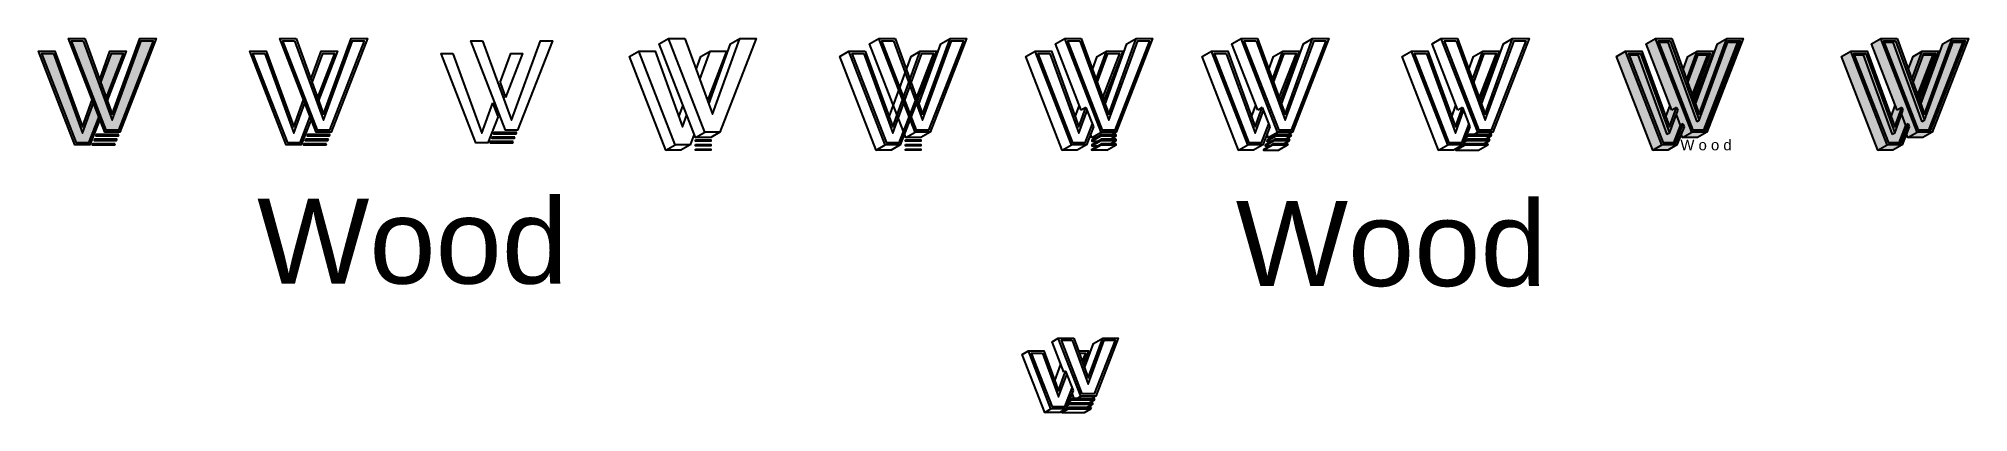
# Model space of a CAD drawing. Header units: millimetres. Extents: x -203 to 250, y 13 to 101.
import ezdxf

# ---------------------------------------------------------------- set-up
doc = ezdxf.new("R2010")
doc.units = ezdxf.units.MM
doc.styles.get("Standard").update_dxf_attribs({"font": 'ISOCP.SHX'})

msp = doc.modelspace()

# ---------------------------------------------------------------- hatches: boundary and pattern name
h = msp.add_hatch(color=8)
h.paths.add_polyline_path([(-191.86, 101.08), (-195.7, 101.08), (-187.16, 79.08), (-183.64, 79.08), (-175.11, 101.08), (-178.95, 101.08), (-185.4, 83.34)])
h.paths.add_polyline_path([(-194.97, 100.58), (-192.21, 100.58), (-185.4, 81.88), (-178.6, 100.58), (-175.84, 100.58), (-183.98, 79.58), (-186.82, 79.58)], flags=16)
for color, points in [(254, [(-192.21, 100.58), (-194.97, 100.58), (-186.82, 79.58), (-183.98, 79.58), (-175.84, 100.58), (-178.6, 100.58), (-185.4, 81.88)]), (254, [(179.69, 100.23), (177.67, 100.23), (185.68, 79.58), (188.05, 79.58), (196.06, 100.23), (193.78, 100.23), (187.1, 81.88), (186.49, 81.53)]), (9, [(186.24, 85.69), (187.1, 83.34), (193.56, 101.08), (191.39, 99.83)]), (254, [(232.55, 100.23), (230.53, 100.23), (238.55, 79.58), (240.91, 79.58), (248.92, 100.23), (246.64, 100.23), (239.97, 81.88), (239.36, 81.53)]), (9, [(239.11, 85.69), (239.97, 83.34), (246.42, 101.08), (244.26, 99.83)])]:
    msp.add_hatch(color=color).paths.add_polyline_path(points)
h = msp.add_hatch(color=9)
h.paths.add_polyline_path([(176.8, 101.08), (174.64, 99.83), (180.67, 84.27), (181.76, 84.89), (182.03, 84.19), (181.67, 83.2), (182.64, 80.69), (183.25, 81.04), (183.52, 80.35), (182.86, 78.64), (183.17, 77.83), (185.34, 79.08)])
h.paths.add_polyline_path([(185.34, 79.08), (183.17, 77.83), (186.7, 77.83), (188.86, 79.08)])
h = msp.add_hatch(color=254)
h.paths.add_polyline_path([(187.1, 83.34), (180.64, 101.08), (176.8, 101.08), (185.34, 79.08), (188.86, 79.08), (197.4, 101.08), (193.56, 101.08)])
h.paths.add_polyline_path([(193.91, 100.58), (196.67, 100.58), (188.52, 79.58), (185.68, 79.58), (177.53, 100.58), (180.29, 100.58), (187.1, 81.88)], flags=16)
h.paths.add_polyline_path([(196.06, 100.23), (196.06, 100.23), (196.06, 100.23)], flags=0)
h.paths.add_polyline_path([(179.69, 100.23), (179.68, 100.23), (179.69, 100.23)], flags=0)
h = msp.add_hatch(color=8)
h.paths.add_polyline_path([(186.49, 81.53), (187.1, 81.88), (180.29, 100.58), (179.69, 100.23)])
h.paths.add_polyline_path([(177.53, 100.58), (177.67, 100.23), (179.68, 100.23), (180.29, 100.58)])
h.paths.add_polyline_path([(196.06, 100.23), (196.67, 100.58), (193.91, 100.58), (193.78, 100.23)], flags=17)
h.paths.add_polyline_path([(188.05, 79.58), (188.52, 79.58), (196.67, 100.58), (196.06, 100.23)])
h = msp.add_hatch(color=9)
h.paths.add_polyline_path([(229.67, 101.08), (227.5, 99.83), (233.54, 84.27), (234.62, 84.89), (234.9, 84.19), (234.54, 83.2), (235.51, 80.69), (236.12, 81.04), (236.38, 80.35), (235.72, 78.64), (236.04, 77.83), (238.2, 79.08)])
h.paths.add_polyline_path([(238.2, 79.08), (236.04, 77.83), (239.56, 77.83), (241.73, 79.08)])
h = msp.add_hatch(color=254)
h.paths.add_polyline_path([(239.97, 83.34), (233.51, 101.08), (229.67, 101.08), (238.2, 79.08), (241.73, 79.08), (250.26, 101.08), (246.42, 101.08)])
h.paths.add_polyline_path([(246.77, 100.58), (249.53, 100.58), (241.39, 79.58), (238.55, 79.58), (230.4, 100.58), (233.16, 100.58), (239.97, 81.88)], flags=16)
h.paths.add_polyline_path([(248.92, 100.23), (248.93, 100.23), (248.92, 100.23)], flags=0)
h.paths.add_polyline_path([(232.55, 100.23), (232.55, 100.23), (232.55, 100.23)], flags=0)
h = msp.add_hatch(color=8)
h.paths.add_polyline_path([(239.36, 81.53), (239.97, 81.88), (233.16, 100.58), (232.55, 100.23)])
h.paths.add_polyline_path([(230.4, 100.58), (230.53, 100.23), (232.55, 100.23), (233.16, 100.58)])
h.paths.add_polyline_path([(248.92, 100.23), (249.53, 100.58), (246.77, 100.58), (246.64, 100.23)], flags=17)
h.paths.add_polyline_path([(240.91, 79.58), (241.39, 79.58), (249.53, 100.58), (248.93, 100.23)])
h = msp.add_hatch(color=8)
h.paths.add_polyline_path([(-189.83, 85.95), (-190.1, 86.66), (-192.4, 80.34), (-198.86, 98.08), (-202.7, 98.08), (-194.16, 76.08), (-190.64, 76.08), (-188.32, 82.06), (-188.59, 82.75), (-190.98, 76.58), (-193.82, 76.58), (-201.97, 97.58), (-199.21, 97.58), (-192.4, 78.88)])
h.paths.add_polyline_path([(-182.11, 98.08), (-185.95, 98.08), (-188.36, 91.46), (-188.09, 90.73), (-185.6, 97.58), (-182.84, 97.58), (-186.83, 87.27), (-186.57, 86.56)])
h = msp.add_hatch(color=254)
h.paths.add_polyline_path([(-188.59, 82.75), (-189.83, 85.95), (-192.4, 78.88), (-199.21, 97.58), (-201.97, 97.58), (-193.82, 76.58), (-190.98, 76.58)])
h.paths.add_polyline_path([(-182.84, 97.58), (-185.6, 97.58), (-188.09, 90.73), (-186.83, 87.27)])
h = msp.add_hatch(color=8)
h.paths.add_polyline_path([(169.8, 98.08), (167.64, 96.83), (176.17, 74.83), (178.34, 76.08)])
h.paths.add_polyline_path([(179.7, 74.83), (181.86, 76.08), (178.34, 76.08), (176.17, 74.83)])
h = msp.add_hatch(color=254)
h.paths.add_polyline_path([(183.25, 81.04), (181.52, 76.58), (178.68, 76.58), (170.53, 97.58), (173.29, 97.58), (180.1, 78.88), (182.03, 84.19), (181.76, 84.89), (180.1, 80.34), (173.64, 98.08), (169.8, 98.08), (178.34, 76.08), (181.86, 76.08), (183.52, 80.35)])
h.paths.add_polyline_path([(185.67, 87.27), (185.93, 86.56), (190.4, 98.08), (186.56, 98.08), (184.15, 91.46), (184.41, 90.73), (186.91, 97.58), (189.67, 97.58)])
h = msp.add_hatch(color=8)
h.paths.add_polyline_path([(173.29, 97.58), (172.69, 97.23), (179.49, 78.53), (180.1, 78.88)])
h.paths.add_polyline_path([(173.29, 97.58), (170.53, 97.58), (170.67, 97.23), (172.69, 97.23)])
h.paths.add_polyline_path([(183.25, 81.04), (182.64, 80.69), (181.05, 76.58), (181.52, 76.58)])
h.paths.add_polyline_path([(189.67, 97.58), (189.06, 97.23), (185.44, 87.9), (185.67, 87.27)])
h.paths.add_polyline_path([(189.67, 97.58), (186.91, 97.58), (186.78, 97.23), (189.06, 97.23)])
h = msp.add_hatch(color=254)
h.paths.add_polyline_path([(182.64, 80.69), (181.67, 83.2), (180.1, 78.88), (179.49, 78.53), (172.69, 97.23), (170.67, 97.23), (178.68, 76.58), (181.05, 76.58)])
h.paths.add_polyline_path([(184.41, 90.73), (185.44, 87.9), (189.06, 97.23), (186.78, 97.23)])
h = msp.add_hatch(color=8)
h.paths.add_polyline_path([(179.24, 82.69), (180.1, 80.34), (181.76, 84.89), (180.67, 84.27), (180.23, 85.41)])
h.paths.add_polyline_path([(186.56, 98.08), (184.39, 96.83), (183.29, 93.81), (184.15, 91.46)])
h = msp.add_hatch(color=8)
h.paths.add_polyline_path([(222.67, 98.08), (220.5, 96.83), (229.04, 74.83), (231.2, 76.08)])
h.paths.add_polyline_path([(232.56, 74.83), (234.73, 76.08), (231.2, 76.08), (229.04, 74.83)])
h = msp.add_hatch(color=254)
h.paths.add_polyline_path([(236.12, 81.04), (234.39, 76.58), (231.55, 76.58), (223.4, 97.58), (226.16, 97.58), (232.97, 78.88), (234.9, 84.19), (234.62, 84.89), (232.97, 80.34), (226.51, 98.08), (222.67, 98.08), (231.2, 76.08), (234.73, 76.08), (236.38, 80.35)])
h.paths.add_polyline_path([(238.53, 87.27), (238.79, 86.56), (243.26, 98.08), (239.42, 98.08), (237.01, 91.46), (237.28, 90.73), (239.77, 97.58), (242.53, 97.58)])
h = msp.add_hatch(color=8)
h.paths.add_polyline_path([(226.16, 97.58), (225.55, 97.23), (232.36, 78.53), (232.97, 78.88)])
h.paths.add_polyline_path([(226.16, 97.58), (223.4, 97.58), (223.53, 97.23), (225.55, 97.23)])
h.paths.add_polyline_path([(236.12, 81.04), (235.51, 80.69), (233.91, 76.58), (234.39, 76.58)])
h.paths.add_polyline_path([(242.53, 97.58), (241.93, 97.23), (238.31, 87.9), (238.53, 87.27)])
h.paths.add_polyline_path([(242.53, 97.58), (239.77, 97.58), (239.64, 97.23), (241.92, 97.23)])
h = msp.add_hatch(color=254)
h.paths.add_polyline_path([(235.51, 80.69), (234.54, 83.2), (232.97, 78.88), (232.36, 78.53), (225.55, 97.23), (223.53, 97.23), (231.55, 76.58), (233.91, 76.58)])
h.paths.add_polyline_path([(237.28, 90.73), (238.31, 87.9), (241.92, 97.23), (239.64, 97.23)])
h = msp.add_hatch(color=8)
h.paths.add_polyline_path([(232.11, 82.69), (232.97, 80.34), (234.62, 84.89), (233.54, 84.27), (233.1, 85.41)])
h.paths.add_polyline_path([(239.42, 98.08), (237.26, 96.83), (236.16, 93.81), (237.01, 91.46)])
h = msp.add_hatch(color=8)
h.paths.add_polyline_path([(-183.86, 78.5), (-189.16, 78.5), (-189.28, 78.2), (-183.98, 78.2)])
h.paths.add_polyline_path([(-184.28, 77.44), (-189.58, 77.44), (-189.69, 77.14), (-184.39, 77.14)])
h.paths.add_polyline_path([(-184.69, 76.38), (-189.99, 76.38), (-190.1, 76.08), (-184.8, 76.08)])

# ---------------------------------------------------------------- linework, layer by layer
for p, q in [((43.13, 84.89), (42.05, 84.27)), ((43.13, 84.89), (44.89, 80.35)), ((84.53, 84.89), (83.44, 84.27)), ((84.53, 84.89), (86.29, 80.35)), ((131.5, 84.89), (130.41, 84.27)), ((131.5, 84.89), (133.26, 80.35)), ((181.76, 84.89), (180.67, 84.27)), ((181.67, 83.2), (182.64, 80.69)), ((181.76, 84.89), (182.03, 84.19)), ((234.62, 84.89), (233.54, 84.27)), ((234.54, 83.2), (235.51, 80.69)), ((234.62, 84.89), (234.9, 84.19)), ((180.1, 78.88), (179.49, 78.53)), ((183.25, 81.04), (183.52, 80.35)), ((232.97, 78.88), (232.36, 78.53)), ((236.12, 81.04), (236.38, 80.35)), ((38.34, 22.9), (37.95, 22.68)), ((38.34, 22.9), (40.1, 18.36))]:
    msp.add_line(p, q)
at = {"color": 8}
for points in [[(-191.86, 101.08), (-185.4, 83.34), (-178.95, 101.08), (-175.11, 101.08), (-183.64, 79.08), (-187.16, 79.08), (-195.7, 101.08)], [(-184.28, 77.44), (-189.58, 77.44), (-189.69, 77.14), (-184.39, 77.14)], [(-183.86, 78.5), (-189.16, 78.5), (-189.28, 78.2), (-183.98, 78.2)], [(-184.69, 76.38), (-189.99, 76.38), (-190.1, 76.08), (-184.8, 76.08)]]:
    msp.add_lwpolyline(points, close=True, dxfattribs=at)
for points in [[(-192.21, 100.58), (-185.4, 81.88), (-178.6, 100.58), (-175.84, 100.58), (-183.98, 79.58), (-186.82, 79.58), (-194.97, 100.58), (-192.21, 100.58)], [(-188.32, 82.06), (-190.64, 76.08), (-194.16, 76.08), (-202.7, 98.08), (-198.86, 98.08), (-192.4, 80.34), (-190.1, 86.66)], [(-188.59, 82.75), (-190.98, 76.58), (-193.82, 76.58), (-201.97, 97.58), (-199.21, 97.58)], [(-199.21, 97.58), (-192.4, 78.88), (-189.83, 85.95)], [(-188.36, 91.46), (-185.95, 98.08), (-182.11, 98.08), (-186.57, 86.56)], [(-188.09, 90.73), (-185.6, 97.58), (-182.84, 97.58), (-186.83, 87.27)]]:
    msp.add_lwpolyline(points, dxfattribs=at)
for points in [[(-142.27, 101.08), (-135.81, 83.34), (-129.36, 101.08), (-125.52, 101.08), (-134.05, 79.08), (-137.57, 79.08), (-146.11, 101.08)], [(-51.01, 101.08), (-44.55, 83.34), (-38.09, 101.08), (-34.25, 101.08), (-42.79, 79.08), (-46.31, 79.08), (-54.85, 101.08)], [(-1.66, 101.08), (4.79, 83.34), (11.25, 101.08), (15.09, 101.08), (6.56, 79.08), (3.03, 79.08), (-5.5, 101.08)], [(42.02, 101.08), (48.47, 83.34), (54.93, 101.08), (58.77, 101.08), (50.24, 79.08), (46.71, 79.08), (38.18, 101.08)], [(83.41, 101.08), (89.87, 83.34), (96.33, 101.08), (100.17, 101.08), (91.63, 79.08), (88.11, 79.08), (79.57, 101.08)], [(130.38, 101.08), (136.84, 83.34), (143.29, 101.08), (147.14, 101.08), (138.6, 79.08), (135.08, 79.08), (126.54, 101.08)], [(180.64, 101.08), (187.1, 83.34), (193.56, 101.08), (197.4, 101.08), (188.86, 79.08), (185.34, 79.08), (176.8, 101.08)], [(233.51, 101.08), (239.97, 83.34), (246.42, 101.08), (250.26, 101.08), (241.73, 79.08), (238.2, 79.08), (229.67, 101.08)], [(-8.66, 98.08), (-2.21, 80.34), (4.25, 98.08), (8.09, 98.08), (-0.44, 76.08), (-3.97, 76.08), (-12.5, 98.08)], [(-134.69, 77.44), (-139.99, 77.44), (-140.1, 77.14), (-134.8, 77.14)], [(-134.27, 78.5), (-139.57, 78.5), (-139.69, 78.2), (-134.39, 78.2)], [(-90.89, 77.94), (-96.19, 77.94), (-96.31, 77.64), (-91.01, 77.64)], [(-90.48, 79), (-95.78, 79), (-95.9, 78.7), (-90.6, 78.7)], [(-48.54, 77.25), (-44.95, 77.25), (-44.95, 76.95), (-48.54, 76.95)], [(0.81, 77.25), (4.39, 77.25), (4.39, 76.95), (0.81, 76.95)], [(50.24, 78.5), (46.71, 78.5), (46.71, 78.2), (50.24, 78.2)], [(50.24, 77.44), (46.71, 77.44), (46.71, 77.14), (50.24, 77.14)], [(91, 77.44), (87.47, 77.44), (87.35, 77.14), (90.88, 77.14)], [(91.41, 78.5), (87.88, 78.5), (87.77, 78.2), (91.29, 78.2)], [(137.96, 77.44), (132.66, 77.44), (132.55, 77.14), (137.85, 77.14)], [(138.38, 78.5), (133.08, 78.5), (132.96, 78.2), (138.26, 78.2)], [(-135.1, 76.38), (-140.4, 76.38), (-140.51, 76.08), (-135.21, 76.08)], [(-91.3, 76.88), (-96.6, 76.88), (-96.72, 76.58), (-91.42, 76.58)], [(-48.54, 76.19), (-44.95, 76.19), (-44.95, 75.89), (-48.54, 75.89)], [(-48.54, 75.13), (-44.95, 75.13), (-44.95, 74.83), (-48.54, 74.83)], [(0.81, 76.19), (4.39, 76.19), (4.39, 75.89), (0.81, 75.89)], [(0.81, 75.13), (4.39, 75.13), (4.39, 74.83), (0.81, 74.83)], [(50.24, 76.38), (46.71, 76.38), (46.71, 76.08), (50.24, 76.08)], [(90.58, 76.38), (87.06, 76.38), (86.94, 76.08), (90.47, 76.08)], [(137.55, 76.38), (132.25, 76.38), (132.14, 76.08), (137.44, 76.08)], [(40.28, 30.7), (43.68, 21.35), (47.09, 30.7), (50.73, 30.7), (45.45, 17.09), (41.92, 17.09), (36.64, 30.7)], [(44.4, 14.39), (39.1, 14.39), (38.98, 14.09), (44.28, 14.09)], [(44.81, 15.45), (39.51, 15.45), (39.39, 15.15), (44.69, 15.15)], [(45.22, 16.51), (39.92, 16.51), (39.81, 16.21), (45.11, 16.21)]]:
    msp.add_lwpolyline(points, close=True)
for points in [[(-142.62, 100.58), (-135.81, 81.88), (-129.01, 100.58), (-126.25, 100.58), (-134.39, 79.58), (-137.23, 79.58), (-145.38, 100.58), (-142.62, 100.58)], [(-98.48, 100.58), (-91.68, 81.88), (-84.87, 100.58), (-82.11, 100.58), (-90.26, 79.58), (-93.1, 79.58), (-101.24, 100.58), (-98.48, 100.58)], [(-42.79, 79.08), (-44.95, 77.83), (-48.48, 77.83), (-57.01, 99.83), (-54.85, 101.08)], [(-44.95, 77.83), (-48.48, 77.83), (-57.01, 99.83)], [(-45.41, 85.69), (-40.26, 99.83), (-38.09, 101.08)], [(6.56, 79.08), (4.39, 77.83), (0.87, 77.83), (-7.67, 99.83), (-5.5, 101.08)], [(4.39, 77.83), (0.87, 77.83), (-7.67, 99.83)], [(-2.01, 100.58), (4.79, 81.88), (11.6, 100.58), (14.36, 100.58), (6.21, 79.58), (3.37, 79.58), (-4.77, 100.58), (-2.01, 100.58)], [(3.94, 85.69), (9.08, 99.83), (11.25, 101.08)], [(42.05, 84.27), (36.01, 99.83), (38.18, 101.08)], [(41.67, 100.58), (48.47, 81.88), (55.28, 100.58), (58.04, 100.58), (49.89, 79.58), (47.05, 79.58), (38.91, 100.58), (41.67, 100.58)], [(47.62, 85.69), (52.76, 99.83), (54.93, 101.08)], [(83.44, 84.27), (77.41, 99.83), (79.57, 101.08)], [(83.06, 100.58), (89.87, 81.88), (96.68, 100.58), (99.44, 100.58), (91.29, 79.58), (88.45, 79.58), (80.3, 100.58), (83.06, 100.58)], [(89.01, 85.69), (94.16, 99.83), (96.33, 101.08)], [(130.41, 84.27), (124.38, 99.83), (126.54, 101.08)], [(130.03, 100.58), (136.84, 81.88), (143.64, 100.58), (146.41, 100.58), (138.26, 79.58), (135.42, 79.58), (127.27, 100.58), (130.03, 100.58)], [(135.98, 85.69), (141.13, 99.83), (143.29, 101.08)], [(180.67, 84.27), (174.64, 99.83), (176.8, 101.08)], [(180.29, 100.58), (187.1, 81.88), (193.91, 100.58), (196.67, 100.58), (188.52, 79.58), (185.68, 79.58), (177.53, 100.58), (180.29, 100.58)], [(177.67, 100.23), (179.69, 100.23)], [(180.29, 100.58), (179.69, 100.23)], [(179.69, 100.23), (186.49, 81.53)], [(186.24, 85.69), (191.39, 99.83), (193.56, 101.08)], [(193.78, 100.23), (196.06, 100.23), (188.05, 79.58)], [(196.67, 100.58), (196.06, 100.23)], [(233.54, 84.27), (227.5, 99.83), (229.67, 101.08)], [(233.16, 100.58), (239.97, 81.88), (246.77, 100.58), (249.53, 100.58), (241.39, 79.58), (238.55, 79.58), (230.4, 100.58), (233.16, 100.58)], [(230.53, 100.23), (232.55, 100.23)], [(233.16, 100.58), (232.55, 100.23)], [(232.55, 100.23), (239.36, 81.53)], [(239.11, 85.69), (244.26, 99.83), (246.42, 101.08)], [(246.64, 100.23), (248.92, 100.23), (240.91, 79.58)], [(249.53, 100.58), (248.93, 100.23)], [(-138.73, 82.06), (-141.05, 76.08), (-144.57, 76.08), (-153.11, 98.08), (-149.27, 98.08), (-142.81, 80.34), (-140.51, 86.66)], [(-139, 82.75), (-141.39, 76.58), (-144.23, 76.58), (-152.38, 97.58), (-149.62, 97.58)], [(-149.62, 97.58), (-142.81, 78.88), (-140.24, 85.95)], [(-138.77, 91.46), (-136.36, 98.08), (-132.52, 98.08), (-136.98, 86.56)], [(-138.5, 90.73), (-136.01, 97.58), (-133.25, 97.58), (-137.24, 87.27)], [(-94.86, 82.75), (-97.26, 76.58), (-100.1, 76.58), (-108.24, 97.58), (-105.48, 97.58)], [(-105.48, 97.58), (-98.68, 78.88), (-96.1, 85.95)], [(-94.36, 90.73), (-91.87, 97.58), (-89.11, 97.58), (-93.11, 87.27)], [(-49.79, 76.08), (-51.95, 74.83), (-55.48, 74.83), (-64.01, 96.83), (-61.85, 98.08)], [(-51.95, 74.83), (-55.48, 74.83), (-64.01, 96.83)], [(-48.79, 78.64), (-49.79, 76.08), (-53.31, 76.08), (-61.85, 98.08), (-58.01, 98.08), (-51.55, 80.34), (-50.53, 83.13)], [(-48.36, 93.81), (-47.26, 96.83), (-45.09, 98.08)], [(-47.5, 91.46), (-45.09, 98.08), (-41.25, 98.08), (-45.72, 86.56)], [(-0.44, 76.08), (-2.61, 74.83), (-6.13, 74.83), (-14.67, 96.83), (-12.5, 98.08)], [(-2.61, 74.83), (-6.13, 74.83), (-14.67, 96.83)], [(-9.01, 97.58), (-2.21, 78.88), (4.6, 97.58), (7.36, 97.58), (-0.79, 76.58), (-3.63, 76.58), (-11.77, 97.58), (-9.01, 97.58)], [(-3.06, 82.69), (2.08, 96.83), (4.25, 98.08)], [(43.24, 76.08), (41.07, 74.83), (37.55, 74.83), (29.01, 96.83), (31.18, 98.08)], [(44.89, 80.35), (43.24, 76.08), (39.71, 76.08), (31.18, 98.08), (35.02, 98.08), (41.47, 80.34), (43.13, 84.89)], [(44.63, 81.04), (42.89, 76.58), (40.05, 76.58), (31.91, 97.58), (34.67, 97.58)], [(34.67, 97.58), (41.47, 78.88), (43.41, 84.19)], [(44.66, 93.81), (45.76, 96.83), (47.93, 98.08)], [(45.52, 91.46), (47.93, 98.08), (51.77, 98.08), (47.3, 86.56)], [(45.79, 90.73), (48.28, 97.58), (51.04, 97.58), (47.04, 87.27)], [(84.63, 76.08), (82.47, 74.83), (78.94, 74.83), (70.41, 96.83), (72.57, 98.08)], [(86.29, 80.35), (84.63, 76.08), (81.11, 76.08), (72.57, 98.08), (76.41, 98.08), (82.87, 80.34), (84.53, 84.89)], [(86.02, 81.04), (84.29, 76.58), (81.45, 76.58), (73.3, 97.58), (76.06, 97.58)], [(76.06, 97.58), (82.87, 78.88), (84.8, 84.19)], [(86.06, 93.81), (87.16, 96.83), (89.33, 98.08)], [(86.91, 91.46), (89.33, 98.08), (93.17, 98.08), (88.7, 86.56)], [(87.18, 90.73), (89.68, 97.58), (92.44, 97.58), (88.44, 87.27)], [(131.6, 76.08), (129.44, 74.83), (125.91, 74.83), (117.38, 96.83), (119.54, 98.08)], [(133.26, 80.35), (131.6, 76.08), (128.08, 76.08), (119.54, 98.08), (123.38, 98.08), (129.84, 80.34), (131.5, 84.89)], [(132.99, 81.04), (131.26, 76.58), (128.42, 76.58), (120.27, 97.58), (123.03, 97.58)], [(123.03, 97.58), (129.84, 78.88), (131.77, 84.19)], [(133.03, 93.81), (134.13, 96.83), (136.29, 98.08)], [(133.88, 91.46), (136.29, 98.08), (140.14, 98.08), (135.67, 86.56)], [(134.15, 90.73), (136.64, 97.58), (139.41, 97.58), (135.41, 87.27)], [(181.86, 76.08), (179.7, 74.83), (176.17, 74.83), (167.64, 96.83), (169.8, 98.08)], [(183.52, 80.35), (181.86, 76.08), (178.34, 76.08), (169.8, 98.08), (173.64, 98.08), (180.1, 80.34), (181.76, 84.89)], [(183.25, 81.04), (181.52, 76.58), (178.68, 76.58), (170.53, 97.58), (173.29, 97.58)], [(170.67, 97.23), (172.69, 97.23)], [(173.29, 97.58), (172.69, 97.23)], [(172.69, 97.23), (179.49, 78.53)], [(173.29, 97.58), (180.1, 78.88), (182.03, 84.19)], [(183.29, 93.81), (184.39, 96.83), (186.56, 98.08)], [(184.15, 91.46), (186.56, 98.08), (190.4, 98.08), (185.93, 86.56)], [(184.41, 90.73), (186.91, 97.58), (189.67, 97.58), (185.67, 87.27)], [(186.78, 97.23), (189.06, 97.23), (185.44, 87.9)], [(189.67, 97.58), (189.06, 97.23)], [(234.73, 76.08), (232.56, 74.83), (229.04, 74.83), (220.5, 96.83), (222.67, 98.08)], [(236.38, 80.35), (234.73, 76.08), (231.2, 76.08), (222.67, 98.08), (226.51, 98.08), (232.97, 80.34), (234.62, 84.89)], [(236.12, 81.04), (234.39, 76.58), (231.55, 76.58), (223.4, 97.58), (226.16, 97.58)], [(223.53, 97.23), (225.55, 97.23)], [(226.16, 97.58), (225.55, 97.23)], [(225.55, 97.23), (232.36, 78.53)], [(226.16, 97.58), (232.97, 78.88), (234.9, 84.19)], [(236.16, 93.81), (237.26, 96.83), (239.42, 98.08)], [(237.01, 91.46), (239.42, 98.08), (243.26, 98.08), (238.79, 86.56)], [(237.28, 90.73), (239.77, 97.58), (242.53, 97.58), (238.53, 87.27)], [(239.64, 97.23), (241.92, 97.23), (238.31, 87.9)], [(242.53, 97.58), (241.93, 97.23)], [(-94.36, 90.73), (-93.11, 87.27)], [(-94.86, 82.75), (-96.1, 85.95)], [(-52.41, 82.69), (-51.42, 85.41)], [(40.62, 82.69), (41.61, 85.41)], [(82.01, 82.69), (83, 85.41)], [(128.98, 82.69), (129.97, 85.41)], [(179.24, 82.69), (180.23, 85.41)], [(187.1, 81.88), (186.49, 81.53)], [(232.11, 82.69), (233.1, 85.41)], [(239.97, 81.88), (239.36, 81.53)], [(-48.48, 77.83), (-46.31, 79.08)], [(0.87, 77.83), (3.03, 79.08)], [(45.49, 77.83), (44.55, 77.83), (44.23, 78.64)], [(44.55, 77.83), (46.71, 79.08)], [(44.55, 77.25), (46.71, 78.5)], [(44.55, 76.95), (46.71, 78.2)], [(44.55, 76.19), (46.71, 77.44)], [(44.55, 77.25), (44.55, 76.95), (45.87, 76.95)], [(44.55, 75.89), (46.71, 77.14)], [(48.92, 77.44), (50.24, 78.2)], [(48.92, 76.38), (50.24, 77.14)], [(50.24, 79.08), (49.23, 78.5)], [(85.19, 75.89), (87.35, 77.14)], [(85.31, 76.19), (87.47, 77.44)], [(85.6, 76.95), (87.77, 78.2)], [(85.72, 77.25), (85.6, 76.95), (86.63, 76.95)], [(86.72, 77.83), (85.94, 77.83), (85.63, 78.64)], [(85.72, 77.25), (87.88, 78.5)], [(85.94, 77.83), (88.11, 79.08)], [(89.56, 76.38), (90.88, 77.14)], [(89.97, 77.44), (91.29, 78.2)], [(91.63, 79.08), (90.63, 78.5)], [(131.86, 76.74), (132.55, 77.14)], [(131.97, 77.04), (132.66, 77.44)], [(132.27, 77.8), (132.96, 78.2)], [(132.39, 78.1), (133.08, 78.5)], [(132.73, 78.3), (132.6, 78.64)], [(134.07, 78.5), (135.08, 79.08)], [(136.53, 76.38), (137.85, 77.14)], [(136.94, 77.44), (138.26, 78.2)], [(138.6, 79.08), (137.6, 78.5)], [(182.64, 80.69), (181.05, 76.58)], [(183.25, 81.04), (182.64, 80.69)], [(188.86, 79.08), (186.7, 77.83), (183.17, 77.83), (182.86, 78.64)], [(183.17, 77.83), (185.34, 79.08)], [(235.51, 80.69), (233.91, 76.58)], [(236.12, 81.04), (235.51, 80.69)], [(241.73, 79.08), (239.56, 77.83), (236.04, 77.83), (235.72, 78.64)], [(236.04, 77.83), (238.2, 79.08)], [(-55.48, 74.83), (-53.31, 76.08)], [(-6.13, 74.83), (-3.97, 76.08)], [(37.55, 74.83), (39.71, 76.08)], [(44.55, 75.13), (46.71, 76.38)], [(44.55, 76.19), (44.55, 75.89), (45.87, 75.89)], [(44.55, 74.83), (46.71, 76.08)], [(48.13, 74.83), (44.55, 74.83), (44.55, 75.13)], [(48.07, 74.83), (50.24, 76.08)], [(78.94, 74.83), (81.11, 76.08)], [(84.78, 74.83), (86.94, 76.08)], [(84.89, 75.13), (84.78, 74.83), (88.3, 74.83)], [(84.89, 75.13), (87.06, 76.38)], [(85.31, 76.19), (85.19, 75.89), (86.21, 75.89)], [(88.3, 74.83), (90.47, 76.08)], [(125.91, 74.83), (128.08, 76.08)], [(129.97, 74.83), (132.14, 76.08)], [(130.09, 75.13), (129.97, 74.83), (135.27, 74.83)], [(130.09, 75.13), (132.25, 76.38)], [(131.27, 75.89), (131.41, 75.89)], [(135.27, 74.83), (137.44, 76.08)], [(176.17, 74.83), (178.34, 76.08)], [(229.04, 74.83), (231.2, 76.08)], [(38.45, 14.09), (36.97, 13.24), (33.45, 13.24), (28.17, 26.85), (29.64, 27.7)], [(40.1, 18.36), (38.45, 14.09), (34.92, 14.09), (29.64, 27.7), (33.28, 27.7), (36.68, 18.35), (38.34, 22.9)], [(39.84, 19.05), (38.1, 14.59), (35.26, 14.59), (30.37, 27.2), (32.93, 27.2)], [(32.93, 27.2), (36.68, 16.89), (38.62, 22.19)], [(37.95, 22.68), (35.17, 29.85), (36.64, 30.7)], [(39.93, 30.2), (43.68, 19.89), (47.44, 30.2), (50, 30.2), (45.1, 17.59), (42.26, 17.59), (37.37, 30.2), (39.93, 30.2)], [(40.73, 29.46), (41.37, 27.7), (43.73, 27.7), (42.51, 24.57)], [(41.55, 27.2), (43, 27.2), (42.25, 25.28)], [(42.83, 23.7), (44.92, 29.45), (47.09, 30.7)], [(35.83, 20.7), (37.23, 24.54)], [(33.45, 13.24), (34.92, 14.09)], [(37.51, 13.24), (38.98, 14.09)], [(37.63, 13.54), (39.1, 14.39)], [(38.53, 14.3), (38.95, 14.3)], [(38.7, 14.75), (39.39, 15.15)], [(38.82, 15.05), (39.51, 15.45)], [(38.94, 15.36), (39.36, 15.36)], [(39.12, 15.81), (39.81, 16.21)], [(39.23, 16.11), (39.92, 16.51)], [(40.34, 16.51), (39.87, 17.74)], [(40.92, 16.51), (41.92, 17.09)], [(42.81, 13.24), (44.28, 14.09)], [(43.37, 14.39), (44.69, 15.15)], [(43.79, 15.45), (45.11, 16.21)], [(45.45, 17.09), (44.44, 16.51)], [(37.63, 13.54), (37.51, 13.24), (42.81, 13.24)]]:
    msp.add_lwpolyline(points)

# ---------------------------------------------------------------- texts
at = {"attachment_point": 1}
for s, insert, char_height, width in [('{\\fArial|b0|i0|c0|p34;W\\fArial|b0|i0|c204|p34; \\fArial|b0|i0|c0|p34;o\\fArial|b0|i0|c204|p34; \\fArial|b0|i0|c0|p34;o\\fArial|b0|i0|c204|p34; \\fArial|b0|i0|c0|p34;d}', (182.66, 77.33), 2.5, 14.7412), ('{\\fArial|b0|i0|c0|p34;Wood}', (-151.42, 63.5), 20, 9.613), ('{\\fArial|b0|i0|c0|p34;Wood}', (78.29, 62.93), 20, 9.613)]:
    msp.add_mtext(s, dxfattribs=dict(at, insert=insert, char_height=char_height, width=width))

doc.saveas('drawing.dxf')
